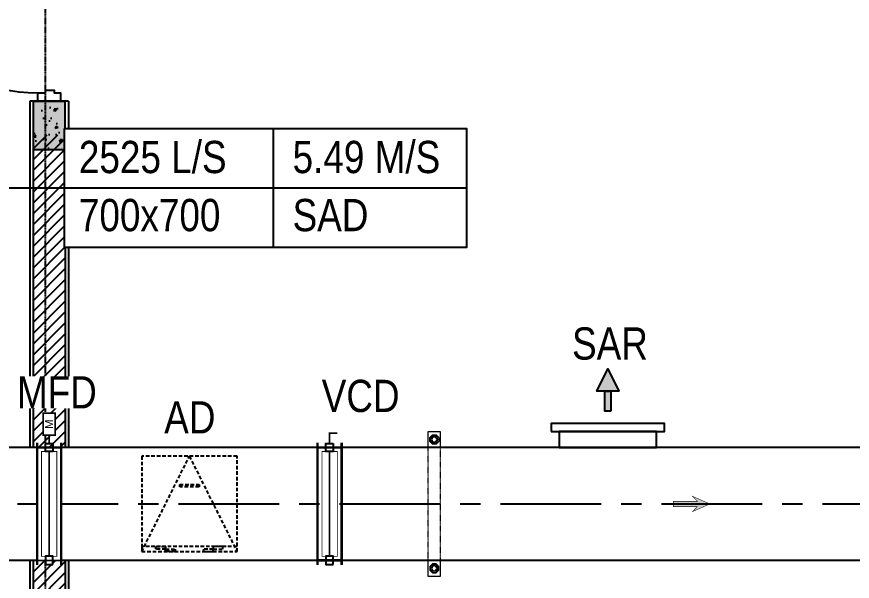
# Model space of a CAD drawing. Header units: metres. Extents: x 841183 to 1048542, y 259326 to 317714.
# Drawn here: x 940537 to 945726, y 290897 to 294401 of the extents above; entities that cross this region are included whole.
import ezdxf
from ezdxf import colors
from ezdxf.entities.mleader import LeaderData, LeaderLine
from ezdxf.math import Vec2, Vec3

# ---------------------------------------------------------------- set-up
doc = ezdxf.new("R2010")
doc.units = ezdxf.units.M
doc.set_wipeout_variables(frame=1)
for name, pattern in [('CENTER', [2, 1.25, -0.25, 0.25, -0.25]), ('DASHED2', [0.375, 0.25, -0.125]), ('HID', [0.345, 0.225, -0.12]), ('HIDDEN', [0.375, 0.25, -0.125]), ('PHANTOM', [2.5, 1.25, -0.25, 0.25, -0.25, 0.25, -0.25]), ('VILLA AXIS$0$CENTER', [2, 1.25, -0.25, 0.25, -0.25])]:
    doc.linetypes.add(name, pattern=pattern)
for name, color, linetype in [('0_ACCESS DOOR', 7, 'Continuous'), ('0_DAMPERS', 160, 'Continuous'), ('0_EXTRACT AIR DUCT', 236, 'Continuous'), ('0_HVAC TEXT', 7, 'Continuous'), ('1-TEXT', 3, 'Continuous'), ('A-AXIS LINE', 253, 'Continuous'), ('A-FIXTURES', 252, 'Continuous'), ('A-SECT-PATT', 9, 'Continuous'), ('A-WALL-2', 252, 'Continuous'), ('MOTORIZED DAMPER', 10, 'Continuous'), ('PAMCAD-PROJECTION', 7, 'Continuous'), ('SUPPLY AIR DUCT', 82, 'Continuous'), ('TIP - BEAM-CONC', 6, 'Continuous'), ('TIP - DOOR2', 252, 'Continuous')]:
    doc.layers.add(name, color=color, linetype=linetype)
doc.layers.add('0_ARROW', color=20, linetype='Continuous', lineweight=0)
doc.layers.add('HANGER', color=252, linetype='Continuous', lineweight=0)
for name, color, linetype, transparency in [('A-HATCH', 252, 'Continuous', 0.6), ('A-HATCH SOLID', 253, 'Continuous', 0.6), ('A-REFLECT DOWN', 252, 'Continuous', 0.6), ('CENTER LINE', 252, 'CENTER', 0.6)]:
    doc.layers.add(name, color=color, linetype=linetype, transparency=transparency)
doc.layers.add('RAR', color=1, linetype='Continuous', true_color=0xff0000)
doc.layers.add('SAR', color=1, linetype='Continuous', true_color=0xff0000)
doc.styles.add('AIRAL', font='arial.ttf', dxfattribs={"height": 6.14})
doc.styles.get("Standard").update_dxf_attribs({"font": 'ARIALN.TTF'})
doc.dimstyles.get("Standard").update_dxf_attribs({"dimtxt": 200, "dimasz": 150, "dimexe": 150, "dimexo": 150, "dimgap": 100, "dimtad": 0, "dimtih": 1, "dimtoh": 1, "dimdec": 0, "dimzin": 0, "dimdsep": 46, "dimtxsty": 'Standard', "dimcen": 0.09, "dimadec": 0, "dimazin": 0, "dimtfac": 1, "dimtdec": 0, "dimtofl": 0, "dimtmove": 0, "dimatfit": 3, "dimfxl": 1, "dimtolj": 1, "dimtzin": 0, "dimarcsym": 0})

# ---------------------------------------------------------------- blocks, each defined once
blk = doc.blocks.new('AD')
at = {"layer": '0_ACCESS DOOR', "linetype": 'HID', "ltscale": 50}
for p, q in [((-2.91038304567337e-11, 0), (300, 149.9999999999418)), ((300, -150), (-2.91038304567337e-11, 0))]:
    blk.add_line(p, q, dxfattribs=at)
for points in [[(-2.91038304567337e-11, -150), (300, -150), (300, 149.9999999999418), (-2.91038304567337e-11, 149.9999999999418)], [(300, 149.9999999999418), (283.7066723464191, 149.9999999999418), (283.7066723464191, -150), (300, -150)], [(284, 74.99999999995634), (292, 74.99999999995634), (292, 105.5577556421092), (284, 105.5577556421092)], [(292, 44.44224435780347), (300, 44.44224435780347), (300, 74.99999999995634), (292, 74.99999999995634)], [(88.65406926989226, 30.55775564212377), (96.65406926989226, 30.55775564212376), (96.65406926989226, -30.55775564218198), (88.65406926989226, -30.55775564218197)], [(292, -44.44224435786168), (300, -44.44224435786168), (300, -75.00000000001455), (292, -75.00000000001455)], [(284, -75.00000000001455), (292, -75.00000000001455), (292, -105.5577556421674), (284, -105.5577556421674)]]:
    blk.add_lwpolyline(points, close=True, dxfattribs=at)
blk = doc.blocks.new('*U27')
at = {"layer": '0_DAMPERS', "const_width": 15}
for points in [[(13089.73721902099, -17705.23568421178), (13849.73721902101, -17705.23568421178)], [(13119.73721902099, -17855.23568421178), (13119.73721902099, -17705.23568421178)], [(13819.73721902101, -17855.23568421178), (13819.73721902101, -17705.23568421178)], [(13089.73721902099, -17855.23568421178), (13849.73721902101, -17855.23568421178)]]:
    blk.add_lwpolyline(points, dxfattribs=at)
at = {"layer": '0_DAMPERS', "color": 8, "linetype": 'HIDDEN', "ltscale": 150, "const_width": 5}
blk.add_lwpolyline([(13144.73721902099, -17827.73568421176), (13794.73721902101, -17827.73568421176), (13794.73721902101, -17732.73568421176), (13144.73721902099, -17732.73568421176)], close=True, dxfattribs=at)
at = {"layer": '0_DAMPERS', "color": 8}
for points in [[(13094.73721902099, -17802.73568421177), (13144.73721902099, -17802.73568421177), (13144.73721902099, -17757.73568421176), (13094.73721902099, -17757.73568421176)], [(13844.73721902101, -17802.73568421177), (13794.73721902101, -17802.73568421177), (13794.73721902101, -17757.73568421176), (13844.73721902101, -17757.73568421176)]]:
    blk.add_lwpolyline(points, close=True, dxfattribs=at)
at = {"layer": '0_DAMPERS', "linetype": 'PHANTOM', "ltscale": 100, "const_width": 10}
blk.add_lwpolyline([(13794.73721902101, -17780.23568421176), (13144.73721902099, -17780.23568421176)], dxfattribs=at)
at = {"layer": '0_DAMPERS', "ltscale": 100, "const_width": 10}
blk.add_lwpolyline([(13844.73721902101, -17780.23568421176), (13909.00010657917, -17780.23568421176), (13909.00010657917, -17828.02209080194)], dxfattribs=at)
blk = doc.blocks.new('SAR')
at = {"layer": 'RAR', "ltscale": 20}
h = blk.add_hatch(color=256, dxfattribs=at)
h.dxf.hatch_style = 1
h.paths.add_polyline_path([(224.9999999997672, -18.74999999976717), (224.9999999997672, 18.75000000023283), (349.9999999997672, 18.75000000023283), (349.9999999997672, -18.74999999976717)])
h.paths.add_polyline_path([(349.9999999997672, -68.74999999976717), (349.9999999997672, 68.75000000023283), (487.4999999997672, 2.328306436538696e-10)])
for points in [[(100, 351.875), (100, -351.875), (150, -351.875), (150, 351.875)], [(0, 301.875), (0, -301.875), (100, -301.875), (100, 301.875)], [(349.9999999997672, 68.75000000023283), (487.4999999997672, 2.328306436538696e-10), (349.9999999997672, -68.74999999976717)], [(349.9999999997672, -68.74999999976717), (349.9999999997672, 68.75000000023283), (487.4999999997672, 2.328306436538696e-10), (349.9999999997672, -68.74999999976717)], [(349.9999999997672, -68.74999999976717), (349.9999999997672, 68.75000000023283), (487.4999999997672, 2.328306436538696e-10), (349.9999999997672, -68.74999999976717)], [(224.9999999997672, -18.74999999976717), (224.9999999997672, 18.75000000023283), (349.9999999997672, 18.75000000023283), (349.9999999997672, -18.74999999976717), (224.9999999997672, -18.74999999976717)]]:
    blk.add_lwpolyline(points, close=True, dxfattribs=at)
blk = doc.blocks.new('*U31')
blk.add_wipeout([(-349.9999999999417, 74.99999999999977), (350.0000000000583, 74.99999999999977), (350.0000000000583, -2.2737367544323206e-13), (426.9809762586956, 0.44946662281245153), (426.9809762586956, 37.27518746396504), (562.8093024204136, 37.27518746396481), (562.8093024204136, -36.37625421833968), (426.9809762586956, -36.37625421833968), (426.9809762586956, 0.44946662281245153), (350.0000000000583, -2.2737367544323206e-13), (350.0000000000583, -75.00000000000023), (-349.9999999999417, -75.00000000000023)])
at = {"layer": '0_DAMPERS', "color": 8}
for points in [[(-374.9999999999418, -22.50000000000001), (-324.9999999999418, -22.50000000000001), (-324.9999999999418, 22.49999999999999), (-374.9999999999418, 22.49999999999999)], [(375.0000000000582, -22.49999999999999), (325.0000000000582, -22.49999999999999), (325.0000000000582, 22.50000000000001), (375.0000000000582, 22.50000000000001)]]:
    blk.add_lwpolyline(points, close=True, dxfattribs=at)
at = {"layer": '0_DAMPERS', "color": 8, "linetype": 'HIDDEN', "ltscale": 150, "const_width": 5}
blk.add_lwpolyline([(-324.9999999999418, -47.50000000000001), (325.0000000000582, -47.49999999999999), (325.0000000000582, 47.50000000000001), (-324.9999999999418, 47.49999999999999)], close=True, dxfattribs=at)
at = {"layer": '0_DAMPERS', "color": 8, "ltscale": 100, "const_width": 10}
blk.add_lwpolyline([(375.0000000000582, 1.110223024623864e-14), (426.9809762586956, 1.110223024623864e-14), (426.9809762586956, 1.110223024623864e-14)], dxfattribs=at)
at = {"layer": 'MOTORIZED DAMPER', "const_width": 15}
for points in [[(-379.9999999999418, 74.99999999999999), (380.0000000000582, 75.00000000000001)], [(350.0000000000582, -74.99999999999999), (350.0000000000582, 75.00000000000001)], [(-379.9999999999418, -75.00000000000001), (380.0000000000582, -74.99999999999999)]]:
    blk.add_lwpolyline(points, dxfattribs=at)
at = {"layer": 'MOTORIZED DAMPER', "ltscale": 100, "const_width": 10}
for points in [[(-349.9999999999418, -75.00000000000001), (-349.9999999999418, 74.99999999999999)], [(325.0000000000582, 1.110223024623864e-14), (-324.9999999999418, -1.110223024626449e-14)]]:
    blk.add_lwpolyline(points, dxfattribs=at)
blk.add_lwpolyline([(426.9809762586956, 37.27518746396528), (562.8093024204136, 37.27518746396528), (562.8093024204136, -36.37625421833944), (426.9809762586956, -36.37625421833944)], close=True, dxfattribs=at)
at = {"layer": '0_HVAC TEXT', "insert": (494.8951393395546, 0.4494666228129174), "char_height": 50, "width": 53.39904502046384, "attachment_point": 5, "style": 'AIRAL'}
blk.add_mtext('{\\fArial|b0|i0|c0|p34;M}', dxfattribs=at)
blk = doc.blocks.new('*U70')
at = {"layer": 'HANGER', "ltscale": 20}
for points in [[(0, 75), (-200, 75), (-200, -75), (0, -75)], [(0, -15), (0, 15)], [(1399.999999998487, -75.00631112616949), (1599.999999998487, -75.00631112616949), (1599.999999998487, 74.99368887383051), (1399.999999998487, 74.99368887383051)], [(1399.999999998487, -15.00631112634412), (1399.999999998487, 14.99368887365588)]]:
    blk.add_lwpolyline(points, dxfattribs=at)
for points in [[(-76.72115865629166, 56.19766863621771), (-123.2766075234395, 56.19766863645054), (-156.1962811185513, 23.27799504133873), (-156.1962811183184, -23.27745382580906), (-123.2766075234395, -56.19712742092088), (-76.72115865629166, -56.19712742115371), (-43.80148506094702, -23.27745382580906), (-43.80148506117985, 23.2779950411059)], [(1476.721158654778, 56.19135751010642), (1523.276607521926, 56.19135751033925), (1556.196281117038, 23.27168391522743), (1556.196281116805, -23.28376495192035), (1523.276607521926, -56.20343854703217), (1476.721158654778, -56.203438547265), (1443.801485059434, -23.28376495192035), (1443.801485059666, 23.2716839149946)]]:
    blk.add_lwpolyline(points, close=True, dxfattribs=at)
at = {"layer": 'HANGER', "linetype": 'HIDDEN', "ltscale": 0.0008}
for points in [[(1399.999999998487, 74.99368887383051), (0, 75)], [(0, -75), (1399.999999998487, -75.00631112616949)]]:
    blk.add_lwpolyline(points, dxfattribs=at)
at = {"layer": 'HANGER', "ltscale": 20}
for centre, radius in [((-99.99755224213004, 0.0005930987535975873), 45.00000000000301), ((-99.99755224213004, 0.0005930987535975873), 30.00000000001519), ((1499.997552240617, -0.005718027357692597), 45.00000000000301), ((1499.997552240617, -0.005718027357692597), 30.00000000001519)]:
    blk.add_circle(centre, radius, dxfattribs=at)
blk = doc.blocks.new('0-ARROW-3')
at = {"layer": '0_ARROW', "true_color": 0xc8c8c8}
h = blk.add_hatch(dxfattribs=at)
h.set_pattern_fill('ANSI31', color=9)
h.set_pattern_definition([(45, (-4415, 43046), (-0.08838834764831845, 0.08838834764831845), [])])
h.paths.add_polyline_path([(-512, -108), (-711, -313), (0, 0), (-711, 313), (-512, 108), (-1490, 108), (-1490, -108)])
at = {"layer": '0_ARROW', "const_width": 20}
blk.add_lwpolyline([(-1490, -108), (-512, -108), (-711, -313), (0, 0), (-711, 313), (-512, 108), (-1490, 108)], close=True, dxfattribs=at)
blk = doc.blocks.new('A$C10b3fa2f')
at = {"layer": 'A-REFLECT DOWN'}
h = blk.add_hatch(dxfattribs=at)
h.set_pattern_fill('AR-HBONE', color=256, scale=75, style=0)
h.set_pattern_definition([(45, (-872853.2943273549, -501345.4365919695), (0, 424.2640687119285), [900, -300]), (135, (-872641.1622929799, -501133.3045575945), (3.33066907387547e-14, 424.2640687119285), [900, -300])])
h.paths.add_polyline_path([(-40951.92798982479, -7637.119681541168), (-40445.08106751728, -7637.119681541168), (-40278.22928806348, -7926.115440888505), (-40445.0810675174, -8215.111200235726), (-40951.92798982479, -8215.111200235668), (-41118.77976927848, -7926.115440888214)])
edge = h.paths.add_edge_path()
edge.add_line((-40250.58249417157, -6912.741519662959), (-42275.58249416994, -6912.741519663075))
edge.add_line((-42275.58249416994, -6912.741519663075), (-42275.58249416994, -105.7974012070335))
edge.add_line((-42275.58249416994, -105.7974012070335), (-42275.58249204454, 38.86289380153175))
edge.add_line((-42275.58249204454, 38.86289380153175), (-43125.00761958782, 38.86289380153175))
edge.add_line((-43125.00761958782, 38.86289380153175), (-43125.00615446293, -30517.07692860754))
edge.add_line((-43125.00615446293, -30517.07692860754), (-43000.00831965636, -30517.07692860992))
edge.add_line((-43000.00831965636, -30517.07692860992), (-43000.00831965636, -32386.123830811))
edge.add_line((-43000.00831965636, -32386.123830811), (-6450.019826940028, -32386.12383081095))
edge.add_arc((-6450.019826939795, -25886.12383081106), 6499.999999999884, 269.999999999998, 360.0000000000021)
edge.add_line((49.98017306008842, -25886.12383081083), (49.98017304693349, -22117.48955926322))
edge.add_line((49.98017304693349, -22117.48955926322), (-3025.43024842767, -22117.48955926322))
edge.add_line((-3025.43024842767, -22117.48955926322), (-3025.43024842767, -31367.48925744958))
edge.add_line((-3025.43024842767, -31367.48925744958), (-37875.58253319468, -31367.27464130643))
edge.add_line((-37875.58253319468, -31367.27464130643), (-37875.58253319468, -22117.48925744812))
edge.add_line((-37875.58253319468, -22117.48925744812), (-40250.58249417064, -22117.489257448))
edge.add_line((-40250.58249417064, -22117.489257448), (-40250.58249417157, -6912.741519662959))
blk = doc.blocks.new('door1200')
at = {"layer": 'TIP - DOOR2'}
blk.add_lwpolyline([(-515355.3396545085, 5554.001133740117), (-515355.3396545085, 4454.001133740109), (-515312.2073496787, 4454.001133740109), (-515312.2073496791, 5552.966986417573)], dxfattribs=at)
for points in [[(-515405.3396545084, 4454.001133740109), (-515405.3396545084, 4308.001133740109), (-515355.3396545084, 4308.001133740109), (-515355.3396545084, 4348.001133740109), (-515339.3396545084, 4348.001133740109), (-515339.3396545085, 4405.001133740109), (-515355.3396545085, 4405.001133740109), (-515355.3396545085, 4454.001133740109)], [(-514205.3396545085, 4454.001133740109), (-514205.3396545084, 4308.001133740109), (-514255.3396545084, 4308.001133740109), (-514255.3396545084, 4348.001133740109), (-514271.3396545084, 4348.001133740109), (-514271.3396545084, 4405.001133740109), (-514255.3396545084, 4405.001133740109), (-514255.3396545084, 4454.001133740109)]]:
    blk.add_lwpolyline(points, close=True, dxfattribs=at)
blk.add_arc((-515355.3396545085, 4454.001133740109), 1100.000000000007, 0, 90, dxfattribs=at)
blk = doc.blocks.new('Stf200x300')
at = {"layer": 'A-HATCH SOLID'}
blk.add_hatch(color=256, dxfattribs=at).paths.add_polyline_path([(100, 150), (-99.99999999999997, 150), (-99.99999999999997, -150), (100, -150)])
at = {"layer": 'A-SECT-PATT'}
h = blk.add_hatch(dxfattribs=at)
h.set_pattern_fill('AR-CONC', color=8, style=0)
h.set_pattern_definition([(49.99999999999999, (0, 0), (182.184668996004, -15.93908553890309), [19.05, -209.55]), (355, (0, 0), (-35.24342142496934, 191.0568452390351), [15.24, -167.64058417]), (100.4514447, (15.182007, -1.3282535), (146.9412470903533, 175.1177519121951), [16.1900088, -178.0902446]), (46.18420000000002, (0, 50.8), (271.0790408921299, -42.04232793272715), [28.575, -314.3249999999999]), (96.63555760999996, (22.5899, 47.2965), (237.404134051503, 247.4261245977215), [24.28502314, -267.13560816]), (351.1841511700001, (0, 50.8), (237.404134064977, 247.4261245855326), [22.85996707, -251.45973192]), (21, (25.4, 38.1), (151.6143912691325, -102.2651981870876), [19.05, -209.55]), (326.0000000000001, (25.4, 38.1), (61.80202834764707, 184.1879661223193), [15.24, -167.64]), (71.45144499999999, (38.0345326, 29.5779001), (213.4164192787161, 81.92276888590524), [16.1900088, -178.0899376]), (37.50000000000001, (0, 0), (3.088603250591817, 84.55503887315311), [0, -165.608, 0, -170.18, 0, -168.275]), (7.499999999999999, (0, 0), (66.81966251030575, 100.1805748181195), [0, -97.02799999999999, 0, -161.798, 0, -64.135]), (327.5, (-56.642, 0), (135.5905951668714, -5.728743992673444), [0, -63.5, 0, -198.12, 0, -262.89]), (317.5, (-82.042, 0), (148.129181386018, 25.42649103333303), [0, -82.55, 0, -131.572, 0, -186.69])])
h.paths.add_polyline_path([(100, 150), (-99.99999999999997, 150), (-99.99999999999997, -150), (100, -150)])
at = {"layer": 'A-WALL-2'}
blk.add_lwpolyline([(-99.99999999999997, -150), (100, -150), (100, 150), (-99.99999999999997, 150)], close=True, dxfattribs=at)
blk = doc.blocks.new('A$Cef9c9996')
at = {"layer": 'A-HATCH'}
h = blk.add_hatch(dxfattribs=at)
h.set_pattern_fill('ANSI31', color=256, scale=15)
h.set_pattern_definition([(45, (-40939.24123089819, -20943.54331445583), (-33.67596045400932, 33.67596045400933), [])])
h.paths.add_polyline_path([(-23660.22075716045, -21906.69060362148), (-23460.22075716045, -21906.69060362148), (-23460.22075716045, -18291.54375632264), (-23660.22075716045, -18291.54375632264)])
at = {"layer": 'A-REFLECT DOWN'}
h = blk.add_hatch(dxfattribs=at)
h.set_pattern_fill('AR-HBONE', color=256, scale=75, style=0)
h.set_pattern_definition([(45, (-873053.32716231, -501634.6379381258), (0, 424.2640687119285), [900, -300]), (135, (-872841.195127935, -501422.5059037508), (3.33066907387547e-14, 424.2640687119285), [900, -300])])
h.paths.add_polyline_path([(-41151.96082477993, -7926.321027697413), (-40645.11390247243, -7926.321027697413), (-40478.26212301862, -8215.31678704475), (-40645.11390247254, -8504.312546391971), (-41151.96082477993, -8504.312546391913), (-41318.81260423362, -8215.31678704446)])
edge = h.paths.add_edge_path()
edge.add_line((-40450.61532912671, -7201.942865819205), (-42475.61532912508, -7201.942865819321))
edge.add_line((-42475.61532912508, -7201.942865819321), (-42475.61532912508, -394.9987473632791))
edge.add_line((-42475.61532912508, -394.9987473632791), (-42475.61532699969, -250.3384523547138))
edge.add_line((-42475.61532699969, -250.3384523547138), (-43325.04045454296, -250.3384523547138))
edge.add_line((-43325.04045454296, -250.3384523547138), (-43325.03898941807, -30806.27827476378))
edge.add_line((-43325.03898941807, -30806.27827476378), (-43200.04115461151, -30806.27827476617))
edge.add_line((-43200.04115461151, -30806.27827476617), (-43200.04115461151, -32675.32517696725))
edge.add_line((-43200.04115461151, -32675.32517696725), (-6650.05266189517, -32675.32517696719))
edge.add_arc((-6650.052661894937, -26175.32517696731), 6499.999999999884, 269.999999999998, 360.0000000000021)
edge.add_line((-150.0526618950535, -26175.32517696708), (-150.0526619082084, -22406.69090541947))
edge.add_line((-150.0526619082084, -22406.69090541947), (-3225.463083382812, -22406.69090541947))
edge.add_line((-3225.463083382812, -22406.69090541947), (-3225.463083382812, -31656.69060360582))
edge.add_line((-3225.463083382812, -31656.69060360582), (-38075.61536814983, -31656.47598746268))
edge.add_line((-38075.61536814983, -31656.47598746268), (-38075.61536814983, -22406.69060360437))
edge.add_line((-38075.61536814983, -22406.69060360437), (-40450.61532912578, -22406.69060360425))
edge.add_line((-40450.61532912578, -22406.69060360425), (-40450.61532912671, -7201.942865819205))
at = {"layer": 'A-AXIS LINE', "linetype": 'VILLA AXIS$0$CENTER', "ltscale": 4}
blk.add_line((-23585.43880261469, 4858.122439000173, 0.442561861542373), (-23585.43880261469, -22820.53741241351, -19.08565715559916), dxfattribs=at)
at = {"layer": 'A-FIXTURES'}
for points, elevation in [([(-23440.22075716045, -18081.57587406534), (-23680.22075716045, -18081.57587406534)], 47.92295521626833), ([(-23680.22075716045, -18081.57587406534), (-23680.22075716045, -21906.69060362148)], 47.92295521626833), ([(-23660.22075716045, -18081.57587406517), (-23460.22075716022, -18081.57587406522)], -20.13038524254534), ([(-23660.22075716045, -18081.57587406517), (-23460.22075716022, -18081.57587406522)], -20.13038524254534), ([(-23440.22075716045, -18081.57587406528), (-23440.22075716045, -22081.69086962059)], 47.92295521626833)]:
    blk.add_lwpolyline(points, dxfattribs=dict(at, elevation=elevation))
at = {"layer": 'A-WALL-2'}
for p, q in [((-23660.22075716045, -18081.57587406534, -20.13038524253631), (-23660.22075716045, -21906.69060362148, -20.13038524253631)), ((-23460.22075716045, -18381.57587406534, -20.13038524254534), (-23460.22075716045, -21906.69060362148, -20.13038524253631))]:
    blk.add_line(p, q, dxfattribs=at)
at = {"color": 252, "true_color": 0x939598, "xscale": -1, "rotation": 90}
blk.add_blockref('door1200', (-19179.21962342039, -532286.9155285736, -20.13038524254534), dxfattribs=at)
at = {"layer": 'TIP - BEAM-CONC', "color": 1, "linetype": 'DASHED2', "rotation": 180}
blk.add_blockref('Stf200x300', (-23560.22075716045, -18231.57587406534, -20.13038524254534), dxfattribs=at)
blk = doc.blocks.new('*U49')
at = {"color": 255}
blk.add_wipeout([(1007.4212306377301, 2475.343967812805), (4128.639084583214, 2475.343967812805), (4128.639084583214, 1551.835750363098), (1007.4212306377301, 1551.835750363098)], dxfattribs=at)
blk.add_lwpolyline([(1007.42123063773, 2475.343967812805), (4128.639084583214, 2475.343967812805), (4128.639084583214, 1551.835750363098), (1007.42123063773, 1551.835750363098)], close=True)
for points in [[(2628.639084583214, 2475.343967812805), (2628.639084583214, 1551.835750363098)], [(1007.42123063773, 2013.589859087981), (4128.639084583214, 2013.589859087981)]]:
    blk.add_lwpolyline(points)
at = {"layer": 'SUPPLY AIR DUCT'}
for tag, p in [('L/S', (1120.362778992421, 2129.019452244887)), ('M/S', (2779.402234011468, 2129.019452244887)), ('SIZE', (1120.362778992421, 1678.447460543568)), ('SAD', (2779.402234011468, 1678.44746054351))]:
    blk.add_attdef(tag, p, '', height=250, dxfattribs=at)
blk.add_leader([(0, 0), (528.0781107896473, 2015.490434959909), (1007.42123063773, 2013.589859087981)], dimstyle='Standard', override={"dimasz": 250, "dimgap": 100, "dimtad": 0})
blk = doc.blocks.new('A$Caca1db55')
ml = blk.add_multileader_mtext('Standard')
ml.set_content('1x100% IG EXTRACT FAN\\PFOR RTU ROOM', color=256)
ml.set_leader_properties()
ml.build(insert=Vec2(0, 0))
ml.multileader.update_dxf_attribs({"text_left_attachment_type": 2, "text_right_attachment_type": 2, "dogleg_length": 200, "arrow_head_size": 200})
ctx = ml.context
ctx.base_point, ctx.char_height, ctx.arrow_head_size, ctx.landing_gap_size, ctx.plane_origin = Vec3(-24165.08262690261, -16173.97302755824, -64.9583201279946), 150, 200, 100, Vec3(-29291.52862415777, -17336.90453053743, -64.9583201279946)
ctx.left_attachment, ctx.right_attachment = 2, 2
notes = []
notes.append((ctx, [(1, (1, 1, 0), (-24365.08262690261, -16173.97302755824, -64.9583201279946), (1, 0), 200, [(0, [(-25045.96362219669, -15549.67065847141, -64.9583201279946)], 0, [])])]))
ctx.mtext.insert, ctx.mtext.flow_direction = Vec3(-24065.08262690261, -15970.03373697161, -64.9583201279946), 5
ctx.mtext.has_bg_fill, ctx.mtext.bg_color, ctx.mtext.bg_scale_factor, ctx.mtext.bg_transparency, ctx.mtext.use_window_bg_color = 1, -1027028792, 1.5, 0, 1
for ctx, leaders in notes:
    for number, flags, end, landing, length, lines in leaders:
        leader = LeaderData()
        leader.index, (leader.has_last_leader_line, leader.has_dogleg_vector, leader.attachment_direction) = number, flags
        leader.last_leader_point, leader.dogleg_vector, leader.dogleg_length = Vec3(end), Vec3(landing), length
        for number, points, colour, breaks in lines:
            line = LeaderLine()
            line.index, line.vertices, line.color, line.breaks = number, Vec3.list(points), colors.encode_raw_color(colour), breaks
            leader.lines.append(line)
        ctx.leaders.append(leader)

msp = doc.modelspace()

# ---------------------------------------------------------------- block references
at = {"layer": 'PAMCAD-PROJECTION', "color": 6}
msp.add_blockref('A$Cef9c9996', (964298.7432553077, 311958.8843501199, -97.75937034918235), dxfattribs=at)

# ---------------------------------------------------------------- next in the draw order: block references
at = {"color": 2}
msp.add_blockref('A$C10b3fa2f', (964098.7104488802, 311683.8856027563, -103.7130564367805), dxfattribs=at)

# ---------------------------------------------------------------- next in the draw order: wipeouts: each hides what was drawn before it
at = {"color": 255}
msp.add_wipeout([(958608.6435718897, 291727.1934804993), (958608.6435718897, 291027.1934804993), (939689.44357595, 291027.1934804993), (939189.4435759499, 291002.19348049926), (928141.6539072699, 291002.19348049926), (928036.6633950769, 291003.40908448474), (927883.7347794825, 291026.06481863314), (927664.9750200589, 291105.7989500461), (927434.5471260834, 291270.0866993127), (927315.2122966659, 291414.1710437686), (927223.7937485218, 291580.28955133894), (927167.6008108931, 291750.8738714534), (927141.6539072699, 291977.19348049926), (927141.6539072699, 296242.1945316276), (927125.2129490685, 296310.47324246675), (927107.2499894503, 296337.78504258214), (927076.6372542707, 296365.7980539583), (927011.2281837844, 296392.19453162764), (926991.6539072699, 296392.1945316276), (926991.6539072699, 297392.19453162764), (927018.6207061702, 297395.89919551485), (927062.3645853886, 297421.483853509), (927083.1063138373, 297451.7413817747), (927091.6539072699, 297492.19453162764), (927091.6539072699, 299557.1942898264), (927079.1968821031, 299626.67545699235), (927052.9485123941, 299675.4484667414), (927022.6318740722, 299708.3391614308), (927012.1592079753, 299716.8140646099), (927000.5531663065, 299724.9469392281), (926947.3193305903, 299749.2915585383), (926899.5076387769, 299757.19429498137), (926575.8873872076, 299757.1943001363), (926575.8873911899, 300007.1943001363), (926899.5076427592, 300007.1942949813), (926975.8873911898, 299999.24035098584), (927060.3948119422, 299974.3591338512), (927108.7704748439, 299951.3521212654), (927146.9707443416, 299927.75239958457), (927192.7089376985, 299891.6578433766), (927259.559888079, 299816.318177735), (927295.6380199549, 299870.28166988876), (927356.9902997727, 299948.66943535046), (927440.1028770473, 300035.41967375984), (927529.6025162709, 300110.65198439267), (927750.6735896292, 300239.9325097216), (927908.3614950468, 300295.08909524814), (928078.7101328529, 300326.38059060246), (928191.653924062, 300332.1942701705), (928364.5543933975, 300332.1942675546), (928523.1278871603, 300332.1942701706), (929080.6266073677, 300332.1942617359), (929330.6266104606, 300582.19425761135), (929330.6266391852, 302572.0541226571), (929130.6266420721, 302772.05411399587), (927101.1178570607, 302772.05414329283), (927101.1178606696, 303022.0541432925), (929330.626645681, 303022.05411110853), (929330.626683423, 305636.57186534925), (929480.6266906405, 306136.571863184), (929480.6267184181, 308560.8676513984), (929480.6267415978, 310583.8856049217), (929780.6267415977, 310583.885600591), (929780.6266773985, 306136.5718588533), (929930.6266834227, 305636.57185668795), (929930.6266031698, 300332.1942488757), (930756.4756166072, 300332.194236381), (931256.475616226, 300307.19422890595), (932108.7725358743, 300307.1942159078), (932358.7725674219, 300557.19424707396), (932358.7725674219, 305850.17354698497), (932658.7725674219, 305850.17354698497), (932658.7725674219, 300582.19424895005), (932658.7725632238, 300307.1942075117), (939774.0856411513, 300307.1940988812), (940024.0856449644, 300557.19409506855), (940023.9670716691, 306115.5566521308), (939873.9670739565, 306265.55665441847), (936824.5680460798, 306265.55665441847), (936824.5680487487, 306440.556700923), (940024.0857346879, 306440.55665212905), (940024.0857854828, 309771.2689629595), (940524.0857854828, 309771.26895533426), (940523.9670739565, 306440.55665213085), (942824.1011370488, 306440.5566872088), (942824.1011397176, 306265.5566872089), (940673.9670766254, 306265.5566872089), (940523.9670789129, 306115.5566521308), (940524.0856411152, 300307.19408744335), (942231.5120126113, 300307.19406137854), (942731.5120118479, 300257.19405374577), (949523.158769847, 300257.19399841403), (949773.1589233885, 300507.1941448038), (949773.1590561487, 309212.55062070565), (950373.1590561487, 309212.55061155534), (950373.158919576, 300257.1939854512), (951436.4823670969, 300257.1939759481), (951936.4823651888, 300132.1939683154), (956072.663825369, 300132.193865619), (956322.664062491, 300382.1941027411), (956322.6640624912, 310583.88560275635), (956722.664062491, 310583.88560275635), (956722.664062491, 300132.19386180636), (957318.436461379, 300132.1938527113), (957818.4364594708, 300007.19382343546), (960069.9330885921, 300007.1937890652), (960069.9330847795, 299757.1937890652), (957818.4364556543, 299757.19382343546), (957318.436453746, 299632.19384854846), (951936.482357556, 299632.1939307081), (951436.4823556477, 299507.19397594815), (942731.5120003988, 299507.1940543058), (942231.5119996356, 299457.19406137854), (931256.4756032502, 299457.1942289186), (930757.722485692, 299432.2565805029), (928191.653924062, 299432.1942701705), (928140.1478224412, 299425.4483082282), (928082.6840131439, 299399.9010445541), (928026.9225808235, 299345.61203812243), (927995.3650040271, 299270.5435395726), (927991.65390727, 297492.19453162764), (927999.9098801416, 297452.4071782817), (928020.9432291513, 297421.48385350895), (928046.6063196776, 297402.91567157605), (928091.6539072699, 297392.19453162747), (928091.6539072708, 296392.1945316277), (928029.0716203585, 296378.51568686386), (927985.5878900919, 296348.26054880564), (927959.2346669318, 296312.6583151498), (927945.7430276648, 296276.97980455816), (927941.6539072699, 296242.1945316276), (927941.6539072699, 291977.19348049915), (927952.1555896364, 291913.23734229454), (928000.2325510326, 291835.77212426194), (928066.367905195, 291780.6255902831), (928141.6539072699, 291752.19348049926), (939189.4435759499, 291752.19348049926), (939689.44357595, 291727.1934804993)], dxfattribs=at)

# ---------------------------------------------------------------- next in the draw order: linework, layer by layer
at = {"layer": 'CENTER LINE', "ltscale": 500}
msp.add_lwpolyline([(927541.6539072699, 296392.1945316276), (927541.6539072699, 291377.1934804993), (958277.1695919993, 291377.1934804993)], dxfattribs=at)
at = {"layer": 'SUPPLY AIR DUCT'}
msp.add_lwpolyline([(939689.4435759499, 291027.1934804993), (958608.6435718897, 291027.1934804993), (958608.6435718897, 291727.1934804993), (939689.4435759499, 291727.1934804993)], dxfattribs=at)

# ---------------------------------------------------------------- next in the draw order: block references
at = {"layer": '0_DAMPERS', "rotation": 90}
msp.add_blockref('*U27', (924699.955143407, 277907.4562614782), dxfattribs=at)
at = {"layer": '0_EXTRACT AIR DUCT', "xscale": 1.972227764905847, "yscale": 1.972227764905847, "zscale": 1.972227764905847, "rotation": 270}
msp.add_blockref('AD', (941609.3566628831, 291673.0276452351), dxfattribs=at)
at = {"layer": 'SAR', "rotation": 90}
msp.add_blockref('SAR', (944208.5467128957, 291727.1934804993), dxfattribs=at)

# ---------------------------------------------------------------- next in the draw order: texts
at = {"layer": '1-TEXT', "color": 0}
for s, p in [('SAR', (943985.8777255985, 292272.9086135783)), ('VCD', (942431.1532602647, 291947.6615758314, -197.3767635903295)), ('AD', (941453.009903969, 291814.6853170251, -197.3767635903295))]:
    msp.add_text(s, height=200, dxfattribs=at).set_placement(p)

# ---------------------------------------------------------------- next in the draw order: texts
at = {"layer": '1-TEXT', "color": 0, "insert": (940538.1169478946, 292170.0828963961, -197.3767635903295), "char_height": 200, "width": 498.6609822646662, "attachment_point": 1, "bg_fill": 3, "box_fill_scale": 1, "bg_fill_color": 256, "bg_fill_transparency": 0}
msp.add_mtext('MFD', dxfattribs=at)

# ---------------------------------------------------------------- next in the draw order: block references
at = {"color": 2, "rotation": 90}
msp.add_blockref('*U31', (940738.5224981471, 291377.1934804992), dxfattribs=at)

# ---------------------------------------------------------------- next in the draw order: block references
at = {"xscale": 0.8, "yscale": 0.8, "zscale": 0.8}
msp.add_blockref('*U49', (940026.7557459179, 291727.1934804993), dxfattribs=at).add_auto_attribs({'SAD': 'SAD', 'SIZE': '700x700', 'M/S': '5.49 M/S', 'L/S': '2525 L/S'})

# ---------------------------------------------------------------- next in the draw order: block references
at = {"layer": 'HANGER', "xscale": -0.5, "yscale": 0.5, "zscale": 0.5, "rotation": 90}
msp.add_blockref('*U70', (943130.0911592073, 291727.1934804993), dxfattribs=at)

# ---------------------------------------------------------------- next in the draw order: block references
at = {"color": 2}
msp.add_blockref('A$Caca1db55', (964098.7104488802, 311683.8856027563, -103.7130564367805), dxfattribs=at)

# ---------------------------------------------------------------- next in the draw order: block references
at = {"layer": '0_ARROW', "xscale": 0.1524, "yscale": 0.1524, "zscale": 0.1524}
msp.add_blockref('0-ARROW-3', (944841.9155400465, 291377.1934804993), dxfattribs=at)

doc.saveas('drawing.dxf')
